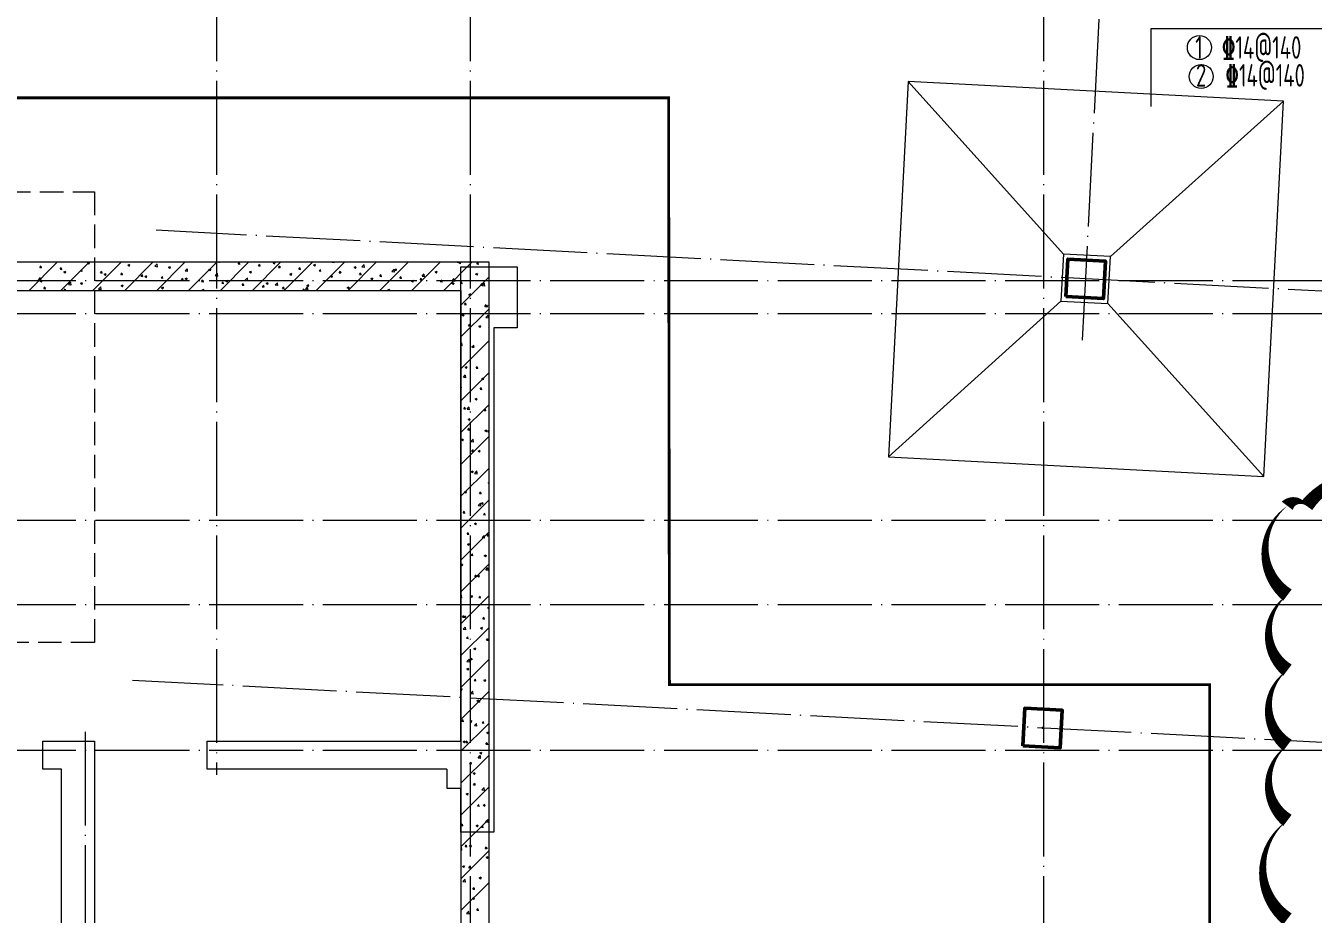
# Model space of a CAD drawing. Extents: x 5874492 to 7194610, y -939842 to -279257.
# Drawn here: x 6127412 to 6141114, y -563223 to -553761 of the extents above; entities that cross this region are included whole.
import ezdxf

# ---------------------------------------------------------------- set-up
doc = ezdxf.new("R2010")
doc.units = 0
doc.header["$LTSCALE"] = 1000
doc.linetypes.add('DASH', pattern=[0.35, 0.25, -0.1])
doc.linetypes.add('DOTE', pattern=[2.42, 2, -0.2, 0.02, -0.2])
for name, color, linetype, lineweight in [('A-墙体', 140, 'Continuous', 50), ('A-轴线-塔楼', 1, 'DOTE', 9), ('S-基础-BASE', 4, 'DASH', 20), ('S-基础-BASE-CON', 2, 'Continuous', 20), ('S-基础-DQ', 6, 'Continuous', 20), ('S-基础-HATCH', 251, 'Continuous', 20), ('S-墙柱-WALL', 6, 'Continuous', 20), ('S-轴网-轴线', 1, 'DOTE', 9), ('S-通用-TEXT', 7, 'Continuous', 20)]:
    doc.layers.add(name, color=color, linetype=linetype, lineweight=lineweight)
doc.layers.add('S-活动层-非打印1', color=170, linetype='Continuous', plot=False)
doc.layers.add('temp', color=7, linetype='Continuous')
doc.styles.add('TSSD_Dimension', font='tssdeng.shx', dxfattribs={"width": 0.7, "bigfont": 'tssdchn.shx'})

# ---------------------------------------------------------------- blocks, each defined once
blk = doc.blocks.new('A$C7008057F')
at = {"layer": 'S-基础-BASE-CON', "const_width": 30}
blk.add_lwpolyline([(22300, -18250), (30000, -18250), (30000, -19484), (38069, -19484), (38069, -4200), (32319, -4200), (32310, 2050), (20370, 2050)], dxfattribs=at)
blk = doc.blocks.new('sfdgjhgfhgkjhk')
at = {"layer": 'S-基础-DQ'}
for points in [[(6945492, 358792), (6945492, 356336), (6963809, 356336), (6963809, 354236), (6966809, 354236), (6966809, 354586), (6971909, 354586), (6971909, 347036), (6977909, 347036), (6977909, 339686), (6931592, 339686), (6931592, 336294)], [(6931892, 336294), (6931892, 339386), (6978209, 339386), (6978209, 347336), (6972209, 347336), (6972209, 354886), (6966509, 354886), (6966509, 354536), (6964109, 354536), (6964109, 356636), (6945792, 356636), (6945792, 358792)]]:
    blk.add_lwpolyline(points, dxfattribs=at)
at = {"layer": 'S-基础-HATCH'}
for p, q in [((6967314, 354586), (6967614, 354886)), ((6967653, 354586), (6967953, 354886)), ((6967934, 354880), (6967951, 354886)), ((6967949, 354866), (6967955, 354884)), ((6967993, 354586), (6968293, 354886)), ((6968332, 354586), (6968632, 354886)), ((6968361, 354885), (6968360, 354886)), ((6968672, 354586), (6968972, 354886)), ((6969011, 354586), (6969311, 354886)), ((6969332, 354886), (6969341, 354885)), ((6969342, 354882), (6969341, 354886)), ((6969350, 354586), (6969650, 354886)), ((6969538, 354868), (6969553, 354885)), ((6969690, 354586), (6969990, 354886)), ((6969910, 354880), (6969926, 354886)), ((6969926, 354867), (6969932, 354885)), ((6970029, 354586), (6970329, 354886)), ((6970369, 354586), (6970669, 354886)), ((6970538, 354886), (6970561, 354882)), ((6970562, 354880), (6970561, 354886)), ((6970708, 354586), (6971008, 354886)), ((6971047, 354586), (6971347, 354886)), ((6971387, 354586), (6971687, 354886)), ((6971726, 354586), (6972026, 354886)), ((6971869, 354886), (6971882, 354885)), ((6971882, 354882), (6971881, 354886)), ((6971887, 354881), (6971901, 354886)), ((6971903, 354868), (6971909, 354886)), ((6972079, 354868), (6972093, 354885)), ((6967428, 354831), (6967443, 354848)), ((6967428, 354831), (6967446, 354829)), ((6967447, 354826), (6967443, 354845)), ((6967643, 354812), (6967658, 354829)), ((6967643, 354812), (6967661, 354810)), ((6967662, 354807), (6967659, 354826)), ((6967682, 354783), (6967703, 354791)), ((6967682, 354783), (6967697, 354773)), ((6967697, 354769), (6967703, 354788)), ((6967859, 354793), (6967873, 354810)), ((6967859, 354793), (6967876, 354791)), ((6967877, 354788), (6967874, 354807)), ((6967934, 354880), (6967949, 354870)), ((6968074, 354774), (6968088, 354791)), ((6968074, 354774), (6968092, 354773)), ((6968092, 354769), (6968089, 354788)), ((6968113, 354759), (6968134, 354767)), ((6968113, 354759), (6968128, 354749)), ((6968128, 354745), (6968134, 354764)), ((6968289, 354755), (6968303, 354773)), ((6968289, 354755), (6968307, 354754)), ((6968308, 354750), (6968304, 354769)), ((6968365, 354856), (6968386, 354864)), ((6968365, 354856), (6968380, 354846)), ((6968380, 354842), (6968387, 354860)), ((6968504, 354737), (6968519, 354754)), ((6968523, 354732), (6968519, 354750)), ((6968653, 354843), (6968677, 354867)), ((6968653, 354843), (6968680, 354838)), ((6968681, 354836), (6968677, 354864)), ((6968796, 354832), (6968817, 354840)), ((6968796, 354832), (6968811, 354821)), ((6968812, 354818), (6968818, 354836)), ((6968974, 354793), (6968997, 354817)), ((6968974, 354793), (6969000, 354789)), ((6969001, 354786), (6968998, 354814)), ((6969227, 354808), (6969248, 354816)), ((6969227, 354808), (6969242, 354797)), ((6969243, 354794), (6969249, 354812)), ((6969294, 354743), (6969317, 354768)), ((6969321, 354736), (6969318, 354765)), ((6969538, 354868), (6969556, 354866)), ((6969557, 354863), (6969553, 354882)), ((6969658, 354784), (6969679, 354792)), ((6969658, 354784), (6969673, 354773)), ((6969674, 354770), (6969680, 354788)), ((6969754, 354849), (6969768, 354866)), ((6969754, 354849), (6969771, 354848)), ((6969772, 354844), (6969769, 354863)), ((6969910, 354880), (6969925, 354870)), ((6969969, 354830), (6969983, 354848)), ((6969969, 354830), (6969987, 354829)), ((6969987, 354825), (6969984, 354844)), ((6970089, 354759), (6970110, 354768)), ((6970089, 354759), (6970104, 354749)), ((6970105, 354746), (6970111, 354764)), ((6970184, 354812), (6970198, 354829)), ((6970184, 354812), (6970202, 354810)), ((6970202, 354807), (6970199, 354825)), ((6970341, 354856), (6970362, 354864)), ((6970341, 354856), (6970356, 354846)), ((6970357, 354843), (6970363, 354861)), ((6970399, 354793), (6970414, 354810)), ((6970399, 354793), (6970417, 354791)), ((6970418, 354788), (6970414, 354807)), ((6970614, 354774), (6970629, 354791)), ((6970614, 354774), (6970632, 354772)), ((6970633, 354769), (6970629, 354788)), ((6970773, 354832), (6970794, 354840)), ((6970773, 354832), (6970788, 354822)), ((6970788, 354819), (6970794, 354837)), ((6970829, 354755), (6970844, 354772)), ((6970829, 354755), (6970847, 354754)), ((6970848, 354750), (6970845, 354769)), ((6970855, 354837), (6970878, 354861)), ((6970855, 354837), (6970882, 354833)), ((6970882, 354830), (6970879, 354858)), ((6971045, 354736), (6971059, 354754)), ((6971063, 354731), (6971060, 354750)), ((6971175, 354787), (6971198, 354812)), ((6971175, 354787), (6971202, 354783)), ((6971202, 354780), (6971199, 354809)), ((6971204, 354808), (6971225, 354816)), ((6971204, 354808), (6971219, 354798)), ((6971219, 354795), (6971225, 354813)), ((6971495, 354738), (6971519, 354762)), ((6971523, 354731), (6971519, 354759)), ((6971635, 354784), (6971656, 354792)), ((6971635, 354784), (6971650, 354774)), ((6971651, 354771), (6971657, 354789)), ((6971887, 354881), (6971902, 354871)), ((6972066, 354760), (6972087, 354768)), ((6972066, 354760), (6972081, 354750)), ((6972079, 354868), (6972097, 354866)), ((6972082, 354747), (6972088, 354765)), ((6972097, 354863), (6972094, 354882)), ((6967412, 354699), (6967436, 354724)), ((6967412, 354699), (6967439, 354695)), ((6967430, 354686), (6967451, 354694)), ((6967430, 354686), (6967445, 354676)), ((6967440, 354692), (6967437, 354721)), ((6967445, 354673), (6967451, 354691)), ((6967470, 354605), (6967484, 354622)), ((6967488, 354600), (6967485, 354619)), ((6967733, 354650), (6967756, 354674)), ((6967733, 354650), (6967759, 354646)), ((6967760, 354643), (6967757, 354671)), ((6967861, 354662), (6967882, 354670)), ((6967861, 354662), (6967876, 354652)), ((6967876, 354649), (6967882, 354667)), ((6968053, 354600), (6968076, 354624)), ((6968080, 354593), (6968077, 354622)), ((6968292, 354638), (6968313, 354646)), ((6968292, 354638), (6968307, 354628)), ((6968307, 354625), (6968314, 354643)), ((6968504, 354737), (6968522, 354735)), ((6968544, 354735), (6968565, 354743)), ((6968544, 354735), (6968559, 354725)), ((6968560, 354721), (6968566, 354740)), ((6968719, 354718), (6968734, 354735)), ((6968719, 354718), (6968737, 354716)), ((6968723, 354614), (6968744, 354622)), ((6968723, 354614), (6968738, 354604)), ((6968738, 354713), (6968734, 354732)), ((6968739, 354601), (6968745, 354619)), ((6968934, 354699), (6968949, 354716)), ((6968934, 354699), (6968952, 354697)), ((6968953, 354694), (6968950, 354713)), ((6968975, 354711), (6968996, 354719)), ((6968975, 354711), (6968990, 354701)), ((6968991, 354697), (6968997, 354716)), ((6969150, 354680), (6969164, 354697)), ((6969150, 354680), (6969168, 354678)), ((6969168, 354675), (6969165, 354694)), ((6969294, 354743), (6969320, 354739)), ((6969365, 354661), (6969379, 354678)), ((6969365, 354661), (6969383, 354660)), ((6969383, 354656), (6969380, 354675)), ((6969406, 354687), (6969427, 354695)), ((6969406, 354687), (6969421, 354677)), ((6969422, 354673), (6969428, 354691)), ((6969580, 354642), (6969594, 354660)), ((6969580, 354642), (6969598, 354641)), ((6969599, 354637), (6969595, 354656)), ((6969614, 354694), (6969637, 354718)), ((6969614, 354694), (6969641, 354690)), ((6969641, 354687), (6969638, 354715)), ((6969795, 354624), (6969810, 354641)), ((6969795, 354624), (6969813, 354622)), ((6969814, 354619), (6969810, 354637)), ((6969837, 354663), (6969858, 354671)), ((6969837, 354663), (6969852, 354653)), ((6969853, 354649), (6969859, 354667)), ((6969934, 354644), (6969957, 354668)), ((6969934, 354644), (6969961, 354640)), ((6969961, 354637), (6969958, 354665)), ((6970010, 354605), (6970025, 354622)), ((6970029, 354600), (6970025, 354619)), ((6970254, 354594), (6970278, 354619)), ((6970268, 354639), (6970290, 354647)), ((6970268, 354639), (6970283, 354629)), ((6970282, 354587), (6970278, 354616)), ((6970284, 354625), (6970290, 354643)), ((6970521, 354735), (6970542, 354744)), ((6970521, 354735), (6970535, 354725)), ((6970536, 354722), (6970542, 354740)), ((6970700, 354615), (6970721, 354623)), ((6970700, 354615), (6970715, 354605)), ((6970715, 354601), (6970721, 354619)), ((6970952, 354711), (6970973, 354719)), ((6970952, 354711), (6970967, 354701)), ((6970967, 354698), (6970973, 354716)), ((6971045, 354736), (6971063, 354735)), ((6971260, 354717), (6971274, 354735)), ((6971260, 354717), (6971278, 354716)), ((6971278, 354713), (6971275, 354731)), ((6971383, 354687), (6971404, 354695)), ((6971383, 354687), (6971398, 354677)), ((6971398, 354674), (6971405, 354692)), ((6971475, 354699), (6971489, 354716)), ((6971475, 354699), (6971493, 354697)), ((6971494, 354694), (6971490, 354713)), ((6971495, 354738), (6971522, 354733)), ((6971690, 354680), (6971705, 354697)), ((6971690, 354680), (6971708, 354678)), ((6971709, 354675), (6971705, 354694)), ((6971814, 354663), (6971835, 354671)), ((6971814, 354663), (6971829, 354653)), ((6971815, 354688), (6971839, 354712)), ((6971815, 354688), (6971842, 354684)), ((6971830, 354650), (6971836, 354668)), ((6971843, 354681), (6971839, 354709)), ((6971905, 354661), (6971920, 354678)), ((6971905, 354661), (6971923, 354659)), ((6971909, 354430), (6972209, 354730)), ((6971924, 354656), (6971920, 354675)), ((6972120, 354642), (6972135, 354659)), ((6972120, 354642), (6972138, 354641)), ((6972136, 354638), (6972159, 354663)), ((6972139, 354637), (6972136, 354656)), ((6972136, 354638), (6972162, 354634)), ((6972163, 354631), (6972160, 354660)), ((6967470, 354605), (6967488, 354603)), ((6967685, 354586), (6967699, 354603)), ((6967685, 354586), (6967685, 354586)), ((6967703, 354586), (6967700, 354600)), ((6968053, 354600), (6968080, 354596)), ((6969154, 354590), (6969175, 354598)), ((6969154, 354590), (6969160, 354586)), ((6969173, 354586), (6969176, 354595)), ((6970010, 354605), (6970028, 354603)), ((6970226, 354586), (6970240, 354603)), ((6970243, 354586), (6970241, 354600)), ((6970254, 354594), (6970281, 354590)), ((6971131, 354591), (6971152, 354599)), ((6971131, 354591), (6971137, 354586)), ((6971149, 354586), (6971152, 354595)), ((6971993, 354543), (6972014, 354551)), ((6971993, 354543), (6972008, 354533)), ((6972009, 354529), (6972015, 354547)), ((6971909, 354090), (6972209, 354390)), ((6971947, 354435), (6971961, 354453)), ((6971947, 354435), (6971965, 354434)), ((6971966, 354430), (6971962, 354449)), ((6972162, 354416), (6972177, 354434)), ((6972162, 354416), (6972180, 354415)), ((6972172, 354422), (6972193, 354430)), ((6972172, 354422), (6972187, 354412)), ((6972181, 354412), (6972177, 354430)), ((6972188, 354408), (6972194, 354427)), ((6971920, 354325), (6971941, 354333)), ((6971920, 354325), (6971935, 354315)), ((6971936, 354312), (6971942, 354330)), ((6971989, 354210), (6972003, 354227)), ((6971989, 354210), (6972006, 354208)), ((6972007, 354205), (6972004, 354224)), ((6972099, 354204), (6972120, 354212)), ((6972099, 354204), (6972114, 354194)), ((6972115, 354191), (6972121, 354209)), ((6972175, 354296), (6972199, 354321)), ((6972175, 354296), (6972202, 354292)), ((6972203, 354289), (6972199, 354318)), ((6972204, 354191), (6972209, 354197)), ((6972204, 354191), (6972209, 354190)), ((6971909, 353751), (6972209, 354051)), ((6971909, 354019), (6971918, 354029)), ((6971909, 354002), (6971922, 354000)), ((6971922, 353997), (6971919, 354026)), ((6972026, 353987), (6972047, 353995)), ((6972026, 353987), (6972041, 353977)), ((6972030, 353984), (6972045, 354001)), ((6972030, 353984), (6972048, 353982)), ((6972042, 353973), (6972048, 353991)), ((6972049, 353979), (6972045, 353998)), ((6972205, 353866), (6972209, 353867)), ((6972205, 353866), (6972209, 353863)), ((6971909, 353411), (6972209, 353711)), ((6971935, 353662), (6971958, 353687)), ((6971935, 353662), (6971961, 353658)), ((6971953, 353769), (6971974, 353777)), ((6971953, 353769), (6971968, 353759)), ((6971962, 353655), (6971959, 353684)), ((6971969, 353756), (6971975, 353774)), ((6972072, 353758), (6972086, 353776)), ((6972072, 353758), (6972090, 353757)), ((6972090, 353753), (6972087, 353772)), ((6972132, 353648), (6972153, 353656)), ((6972148, 353635), (6972154, 353653)), ((6971909, 353565), (6971913, 353569)), ((6971909, 353551), (6971916, 353550)), ((6971917, 353547), (6971913, 353565)), ((6972113, 353533), (6972128, 353550)), ((6972113, 353533), (6972131, 353531)), ((6972132, 353528), (6972129, 353547)), ((6972132, 353648), (6972147, 353638)), ((6972059, 353431), (6972080, 353439)), ((6972059, 353431), (6972074, 353421)), ((6972075, 353417), (6972081, 353436)), ((6971909, 353072), (6972209, 353372)), ((6971940, 353326), (6971954, 353343)), ((6971940, 353326), (6971958, 353324)), ((6971958, 353321), (6971955, 353340)), ((6971974, 353320), (6971998, 353345)), ((6971974, 353320), (6972001, 353316)), ((6972002, 353313), (6971998, 353342)), ((6972155, 353307), (6972170, 353324)), ((6972155, 353307), (6972173, 353305)), ((6972174, 353302), (6972170, 353321)), ((6971982, 353100), (6971996, 353117)), ((6971986, 353213), (6972007, 353221)), ((6971986, 353213), (6972001, 353203)), ((6972000, 353095), (6971997, 353114)), ((6972002, 353200), (6972008, 353218)), ((6971909, 352733), (6972209, 353033)), ((6971913, 352996), (6971934, 353004)), ((6971913, 352996), (6971928, 352986)), ((6971929, 352982), (6971935, 353000)), ((6971982, 353100), (6971999, 353099)), ((6972014, 352978), (6972038, 353003)), ((6972014, 352978), (6972041, 352974)), ((6972042, 352971), (6972038, 353000)), ((6972165, 353093), (6972186, 353101)), ((6972165, 353093), (6972180, 353082)), ((6972181, 353079), (6972187, 353097)), ((6972197, 353081), (6972209, 353096)), ((6972197, 353081), (6972209, 353080)), ((6972023, 352875), (6972038, 352892)), ((6972023, 352875), (6972041, 352873)), ((6972042, 352870), (6972038, 352888)), ((6972092, 352875), (6972113, 352883)), ((6972092, 352875), (6972107, 352865)), ((6972108, 352862), (6972114, 352880)), ((6971909, 352393), (6972209, 352693)), ((6972019, 352657), (6972040, 352665)), ((6972019, 352657), (6972034, 352647)), ((6972035, 352644), (6972041, 352662)), ((6972054, 352637), (6972077, 352661)), ((6972054, 352637), (6972081, 352632)), ((6972065, 352649), (6972079, 352666)), ((6972065, 352649), (6972083, 352647)), ((6972081, 352630), (6972078, 352658)), ((6972083, 352644), (6972080, 352663)), ((6971910, 352437), (6971909, 352441)), ((6971946, 352440), (6971967, 352448)), ((6971946, 352440), (6971961, 352430)), ((6971962, 352426), (6971968, 352445)), ((6972106, 352423), (6972121, 352440)), ((6972106, 352423), (6972124, 352422)), ((6972125, 352418), (6972122, 352437)), ((6972198, 352537), (6972209, 352541)), ((6972198, 352537), (6972209, 352529)), ((6971909, 352054), (6972209, 352354)), ((6972094, 352295), (6972117, 352319)), ((6972094, 352295), (6972120, 352291)), ((6972121, 352288), (6972118, 352316)), ((6972125, 352319), (6972146, 352327)), ((6972125, 352319), (6972140, 352309)), ((6972141, 352306), (6972147, 352324)), ((6971933, 352216), (6971947, 352234)), ((6971933, 352216), (6971951, 352215)), ((6971951, 352211), (6971948, 352230)), ((6972148, 352198), (6972162, 352215)), ((6972148, 352198), (6972166, 352196)), ((6972167, 352193), (6972163, 352211)), ((6971909, 351714), (6972209, 352014)), ((6971974, 351991), (6971989, 352008)), ((6972052, 352102), (6972073, 352110)), ((6972052, 352102), (6972067, 352091)), ((6972068, 352088), (6972074, 352106)), ((6971974, 351991), (6971992, 351989)), ((6971979, 351884), (6972000, 351892)), ((6971979, 351884), (6971994, 351874)), ((6971993, 351986), (6971990, 352005)), ((6971995, 351871), (6972001, 351889)), ((6972134, 351953), (6972157, 351977)), ((6972134, 351953), (6972160, 351949)), ((6972161, 351946), (6972158, 351974)), ((6972190, 351972), (6972204, 351989)), ((6972190, 351972), (6972208, 351970)), ((6972208, 351967), (6972205, 351986)), ((6972016, 351765), (6972031, 351782)), ((6972016, 351765), (6972034, 351763)), ((6972035, 351760), (6972031, 351779)), ((6972158, 351763), (6972179, 351771)), ((6972158, 351763), (6972173, 351753)), ((6972174, 351750), (6972180, 351768)), ((6971909, 351668), (6971927, 351675)), ((6971909, 351375), (6972209, 351675)), ((6971909, 351665), (6971921, 351656)), ((6971922, 351653), (6971928, 351671)), ((6972173, 351611), (6972197, 351635)), ((6972173, 351611), (6972200, 351607)), ((6972201, 351604), (6972197, 351632)), ((6972058, 351539), (6972072, 351557)), ((6972058, 351539), (6972076, 351538)), ((6972076, 351534), (6972073, 351553)), ((6972085, 351546), (6972106, 351554)), ((6972085, 351546), (6972100, 351536)), ((6972101, 351532), (6972107, 351550)), ((6971909, 351336), (6971916, 351343)), ((6971909, 351036), (6972209, 351336)), ((6971920, 351312), (6971917, 351340)), ((6972012, 351328), (6972033, 351336)), ((6972012, 351328), (6972027, 351318)), ((6972028, 351315), (6972034, 351333)), ((6972099, 351314), (6972114, 351331)), ((6972118, 351309), (6972114, 351328)), ((6971909, 351316), (6971920, 351315)), ((6972099, 351314), (6972117, 351312)), ((6972192, 351207), (6972209, 351214)), ((6972192, 351207), (6972206, 351197)), ((6972207, 351194), (6972209, 351200)), ((6971926, 351107), (6971940, 351124)), ((6971926, 351107), (6971944, 351105)), ((6971939, 351111), (6971960, 351119)), ((6971939, 351111), (6971954, 351101)), ((6971944, 351102), (6971941, 351121)), ((6971955, 351097), (6971961, 351115)), ((6972141, 351088), (6972155, 351105)), ((6972141, 351088), (6972159, 351087)), ((6972160, 351083), (6972156, 351102)), ((6971909, 350696), (6972209, 350996)), ((6971933, 350977), (6971956, 351001)), ((6971933, 350977), (6971959, 350973)), ((6971960, 350970), (6971957, 350998)), ((6972119, 350990), (6972140, 350998)), ((6972119, 350990), (6972133, 350980)), ((6972134, 350976), (6972140, 350995)), ((6971967, 350881), (6971982, 350898)), ((6971967, 350881), (6971985, 350880)), ((6971986, 350876), (6971983, 350895)), ((6972046, 350772), (6972067, 350780)), ((6972061, 350759), (6972067, 350777)), ((6972183, 350862), (6972197, 350880)), ((6972183, 350862), (6972201, 350861)), ((6972201, 350858), (6972198, 350876)), ((6971909, 350357), (6972209, 350657)), ((6971972, 350635), (6971996, 350659)), ((6972000, 350628), (6971996, 350656)), ((6972009, 350656), (6972023, 350673)), ((6972009, 350656), (6972027, 350654)), ((6972028, 350651), (6972024, 350669)), ((6972046, 350772), (6972060, 350762)), ((6971972, 350635), (6971999, 350631)), ((6971973, 350555), (6971994, 350563)), ((6971973, 350555), (6971987, 350545)), ((6971988, 350541), (6971994, 350559)), ((6972051, 350430), (6972065, 350447)), ((6972051, 350430), (6972069, 350428)), ((6972069, 350425), (6972066, 350444)), ((6972152, 350434), (6972173, 350442)), ((6972152, 350434), (6972167, 350424)), ((6972167, 350421), (6972173, 350439)), ((6971909, 350341), (6971921, 350345)), ((6971909, 350331), (6971914, 350327)), ((6971909, 350017), (6972209, 350317)), ((6971915, 350324), (6971921, 350342)), ((6972012, 350293), (6972036, 350317)), ((6972012, 350293), (6972039, 350289)), ((6972040, 350286), (6972036, 350315)), ((6972079, 350216), (6972100, 350224)), ((6972079, 350216), (6972094, 350206)), ((6972092, 350204), (6972107, 350222)), ((6972092, 350204), (6972110, 350203)), ((6972094, 350203), (6972100, 350221)), ((6972111, 350199), (6972107, 350218)), ((6971909, 349678), (6972209, 349978)), ((6971919, 349997), (6971933, 350015)), ((6971919, 349997), (6971937, 349996)), ((6971937, 349993), (6971934, 350011)), ((6972006, 349999), (6972027, 350007)), ((6972006, 349999), (6972021, 349989)), ((6972021, 349985), (6972027, 350004)), ((6972052, 349951), (6972075, 349975)), ((6972052, 349951), (6972079, 349947)), ((6972079, 349944), (6972076, 349973)), ((6972134, 349979), (6972148, 349996)), ((6972134, 349979), (6972152, 349977)), ((6972153, 349974), (6972149, 349993)), ((6972185, 349878), (6972206, 349886)), ((6972185, 349878), (6972200, 349868)), ((6972200, 349865), (6972206, 349883)), ((6971933, 349781), (6971954, 349789)), ((6971933, 349781), (6971948, 349771)), ((6971948, 349768), (6971954, 349786)), ((6971960, 349772), (6971975, 349789)), ((6971960, 349772), (6971978, 349770)), ((6971979, 349767), (6971975, 349786)), ((6972176, 349753), (6972190, 349770)), ((6972176, 349753), (6972193, 349751)), ((6972194, 349748), (6972191, 349767)), ((6971909, 349338), (6972209, 349638)), ((6972002, 349546), (6972016, 349563)), ((6972002, 349546), (6972020, 349545)), ((6972021, 349541), (6972017, 349560)), ((6972092, 349609), (6972115, 349634)), ((6972092, 349609), (6972118, 349605)), ((6972112, 349660), (6972133, 349669)), ((6972112, 349660), (6972127, 349650)), ((6972119, 349602), (6972116, 349631)), ((6972127, 349647), (6972133, 349665)), ((6972039, 349443), (6972060, 349451)), ((6972039, 349443), (6972054, 349433)), ((6972054, 349430), (6972060, 349448)), ((6971909, 348999), (6972209, 349299)), ((6972044, 349320), (6972058, 349338)), ((6972044, 349320), (6972062, 349319)), ((6972062, 349316), (6972059, 349334)), ((6972132, 349267), (6972155, 349292)), ((6972132, 349267), (6972158, 349263)), ((6972159, 349260), (6972156, 349289)), ((6971966, 349225), (6971987, 349233)), ((6971966, 349225), (6971981, 349215)), ((6971981, 349212), (6971987, 349230)), ((6971909, 349014), (6971914, 349016)), ((6971909, 348997), (6971914, 349013)), ((6972085, 349095), (6972100, 349112)), ((6972085, 349095), (6972103, 349093)), ((6972104, 349090), (6972100, 349109)), ((6972145, 349105), (6972166, 349113)), ((6972145, 349105), (6972160, 349095)), ((6972160, 349091), (6972166, 349109)), ((6971909, 348660), (6972209, 348960)), ((6971912, 348888), (6971926, 348905)), ((6971912, 348888), (6971930, 348886)), ((6971930, 348883), (6971927, 348902)), ((6972072, 348887), (6972093, 348895)), ((6972072, 348887), (6972087, 348877)), ((6972087, 348874), (6972093, 348892)), ((6972127, 348869), (6972141, 348886)), ((6972127, 348869), (6972145, 348868)), ((6972145, 348864), (6972142, 348883)), ((6972171, 348925), (6972195, 348950)), ((6972171, 348925), (6972198, 348921)), ((6972199, 348918), (6972195, 348947)), ((6971909, 348652), (6971914, 348658)), ((6971909, 348630), (6971918, 348629)), ((6971909, 348320), (6972209, 348620)), ((6971918, 348626), (6971915, 348655)), ((6971953, 348662), (6971968, 348680)), ((6971953, 348662), (6971971, 348661)), ((6971972, 348657), (6971968, 348676)), ((6971999, 348670), (6972020, 348678)), ((6971999, 348670), (6972014, 348659)), ((6972014, 348656), (6972020, 348674)), ((6972168, 348644), (6972183, 348661)), ((6972168, 348644), (6972186, 348642)), ((6972187, 348639), (6972184, 348657)), ((6971926, 348452), (6971947, 348460)), ((6971926, 348452), (6971941, 348442)), ((6971941, 348439), (6971948, 348457)), ((6971995, 348437), (6972009, 348454)), ((6972014, 348432), (6972010, 348451)), ((6972178, 348549), (6972199, 348557)), ((6972178, 348549), (6972193, 348539)), ((6972193, 348535), (6972200, 348553)), ((6971931, 348291), (6971954, 348316)), ((6971958, 348284), (6971955, 348313)), ((6971995, 348437), (6972013, 348435)), ((6972105, 348331), (6972126, 348339)), ((6972105, 348331), (6972120, 348321)), ((6972120, 348318), (6972127, 348336)), ((6971909, 347981), (6972209, 348281)), ((6971931, 348291), (6971957, 348287)), ((6972037, 348211), (6972051, 348228)), ((6972037, 348211), (6972054, 348209)), ((6972055, 348206), (6972052, 348225)), ((6972032, 348114), (6972053, 348122)), ((6972032, 348114), (6972047, 348104)), ((6972047, 348100), (6972054, 348118)), ((6971970, 347949), (6971994, 347974)), ((6971970, 347949), (6971997, 347945)), ((6971998, 347942), (6971995, 347971)), ((6972078, 347985), (6972093, 348003)), ((6972078, 347985), (6972096, 347984)), ((6972097, 347980), (6972093, 347999))]:
    blk.add_line(p, q, dxfattribs=at)
blk = doc.blocks.new('A$C3FF375C5')
at = {"layer": 'A-轴线-塔楼', "ltscale": 0.5}
for p, q in [((47614.7, 14471.4), (48459.8, 30629.8)), ((55635.5, 14704.8), (37755.7, 15639.9)), ((55384.8, 9911.3), (37505, 10846.4))]:
    blk.add_line(p, q, dxfattribs=at)
at = {"layer": 'A-轴线-塔楼', "linetype": 'DOTE', "ltscale": 0.5}
for p, q in [((38400, 18440.3), (38400, 9840.2)), ((41100, 18440.3), (41100, -8548.9)), ((47200, 18440.3), (47200, -8548.9)), ((59891.4, 15100), (-2283.6, 15100)), ((59891.4, 14750), (32499.9, 14750)), ((59891.4, 12550), (32499.9, 12550)), ((59891.4, 11650), (-2283.6, 11650)), ((37000, 10300), (37000, -8548.9)), ((59891.4, 10100), (-2283.6, 10100))]:
    blk.add_line(p, q, dxfattribs=at)

msp = doc.modelspace()

# ---------------------------------------------------------------- linework, layer by layer
at = {"layer": 'A-墙体'}
for points in [[(6138481.6, -556645.5), (6138502.5, -556246), (6138901.9, -556266.9), (6138881, -556666.4)], [(6138021.7, -561428.1), (6138042.6, -561028.6), (6138442.1, -561049.5), (6138421.2, -561449)]]:
    msp.add_lwpolyline(points, close=True, dxfattribs=at)
at = {"layer": 'S-基础-BASE'}
msp.add_lwpolyline([(6128143, -560328.8), (6122311.7, -560328.8), (6122311.7, -555528.8), (6128143, -555528.8)], close=True, dxfattribs=at)
at = {"layer": 'S-基础-BASE-CON'}
for p, q in [((6138455.2, -556193.7), (6136802.4, -554354.7)), ((6138954.5, -556219.7), (6140796.9, -554563.8)), ((6138429.2, -556693.1), (6136594.5, -558350.4)), ((6138928.5, -556719), (6140589.1, -558559.5))]:
    msp.add_line(p, q, dxfattribs=at)
for points in [[(6140589.1, -558559.5), (6140796.9, -554563.8), (6136802.4, -554354.7), (6136594.5, -558350.4)], [(6138928.5, -556719), (6138954.5, -556219.7), (6138455.2, -556193.7), (6138429.2, -556693.1)]]:
    msp.add_lwpolyline(points, close=True, dxfattribs=at)
at = {"layer": 'S-墙柱-WALL'}
for points in [[(6131892.8, -561678.8), (6129343, -561678.8), (6129343, -561378.8), (6129443, -561378.8), (6132043, -561378.8), (6132043, -556328.8), (6132643, -556328.8), (6132643, -556978.8), (6132392.8, -556978.8), (6132393, -562348.8), (6132043, -562348.8), (6132043, -561878.8)], [(6131892.8, -561678.8), (6131892.8, -561878.8), (6132043, -561878.8)]]:
    msp.add_lwpolyline(points, dxfattribs=at)
msp.add_lwpolyline([(6127793, -564078.8), (6127793, -561678.8), (6127593, -561678.8), (6127593, -561378.8), (6128143, -561378.8), (6128143, -564078.8)], close=True, dxfattribs=at)
at = {"layer": 'S-活动层-非打印1'}
msp.add_lwpolyline([(6142392.7, -558873.9, 0, 150, 0.5), (6141042.7, -558873.9, 0, 150, 0.5), (6140838.7, -558873.9, 0, 150, 0.5), (6140838.7, -559823.9, 0, 150, 0.5), (6140838.7, -560623.9, 0, 150, 0.5), (6140838.7, -561423.9, 0, 150, 0.5), (6140838.7, -562223.9, 0, 150, 0.5), (6140838.7, -563273.9, 0, 150, 0.5), (6140838.7, -563773.9, 0, 150, 0.5), (6140838.7, -563929.9, 0, 150, 0.5), (6141488.7, -563929.9, 0, 150, 0.5)], format="xyseb", dxfattribs=at)
at = {"layer": 'S-通用-TEXT'}
for p, q in [((6139388.8, -554619.9), (6139388.8, -553790.8)), ((6139388.8, -553790.8), (6141980, -553790.8))]:
    msp.add_line(p, q, dxfattribs=at)
for centre in [(6139902, -553993.2), (6139921.3, -554300.8)]:
    msp.add_circle(centre, 128, dxfattribs=at)
at = {"layer": 'temp'}
msp.add_point((6138231.9, -561238.8), dxfattribs=at)

# ---------------------------------------------------------------- block references
for name, p in [('sfdgjhgfhgkjhk', (-839866.2, -911164.9)), ('A$C7008057F', (6101943, -556578.8))]:
    msp.add_blockref(name, p)
at = {"layer": 'S-轴网-轴线', "ltscale": 0.2}
msp.add_blockref('A$C3FF375C5', (6091043, -571578.8), dxfattribs=at)

# ---------------------------------------------------------------- texts
at = {"layer": 'S-通用-TEXT', "style": 'TSSD_Dimension', "width": 0.7}
for s, p in [('1  \x8414@140', (6139857.8, -554112.1)), ('2  \x8414@140', (6139865.9, -554408.8))]:
    msp.add_text(s, height=240, dxfattribs=at).set_placement(p)

doc.saveas('drawing.dxf')
